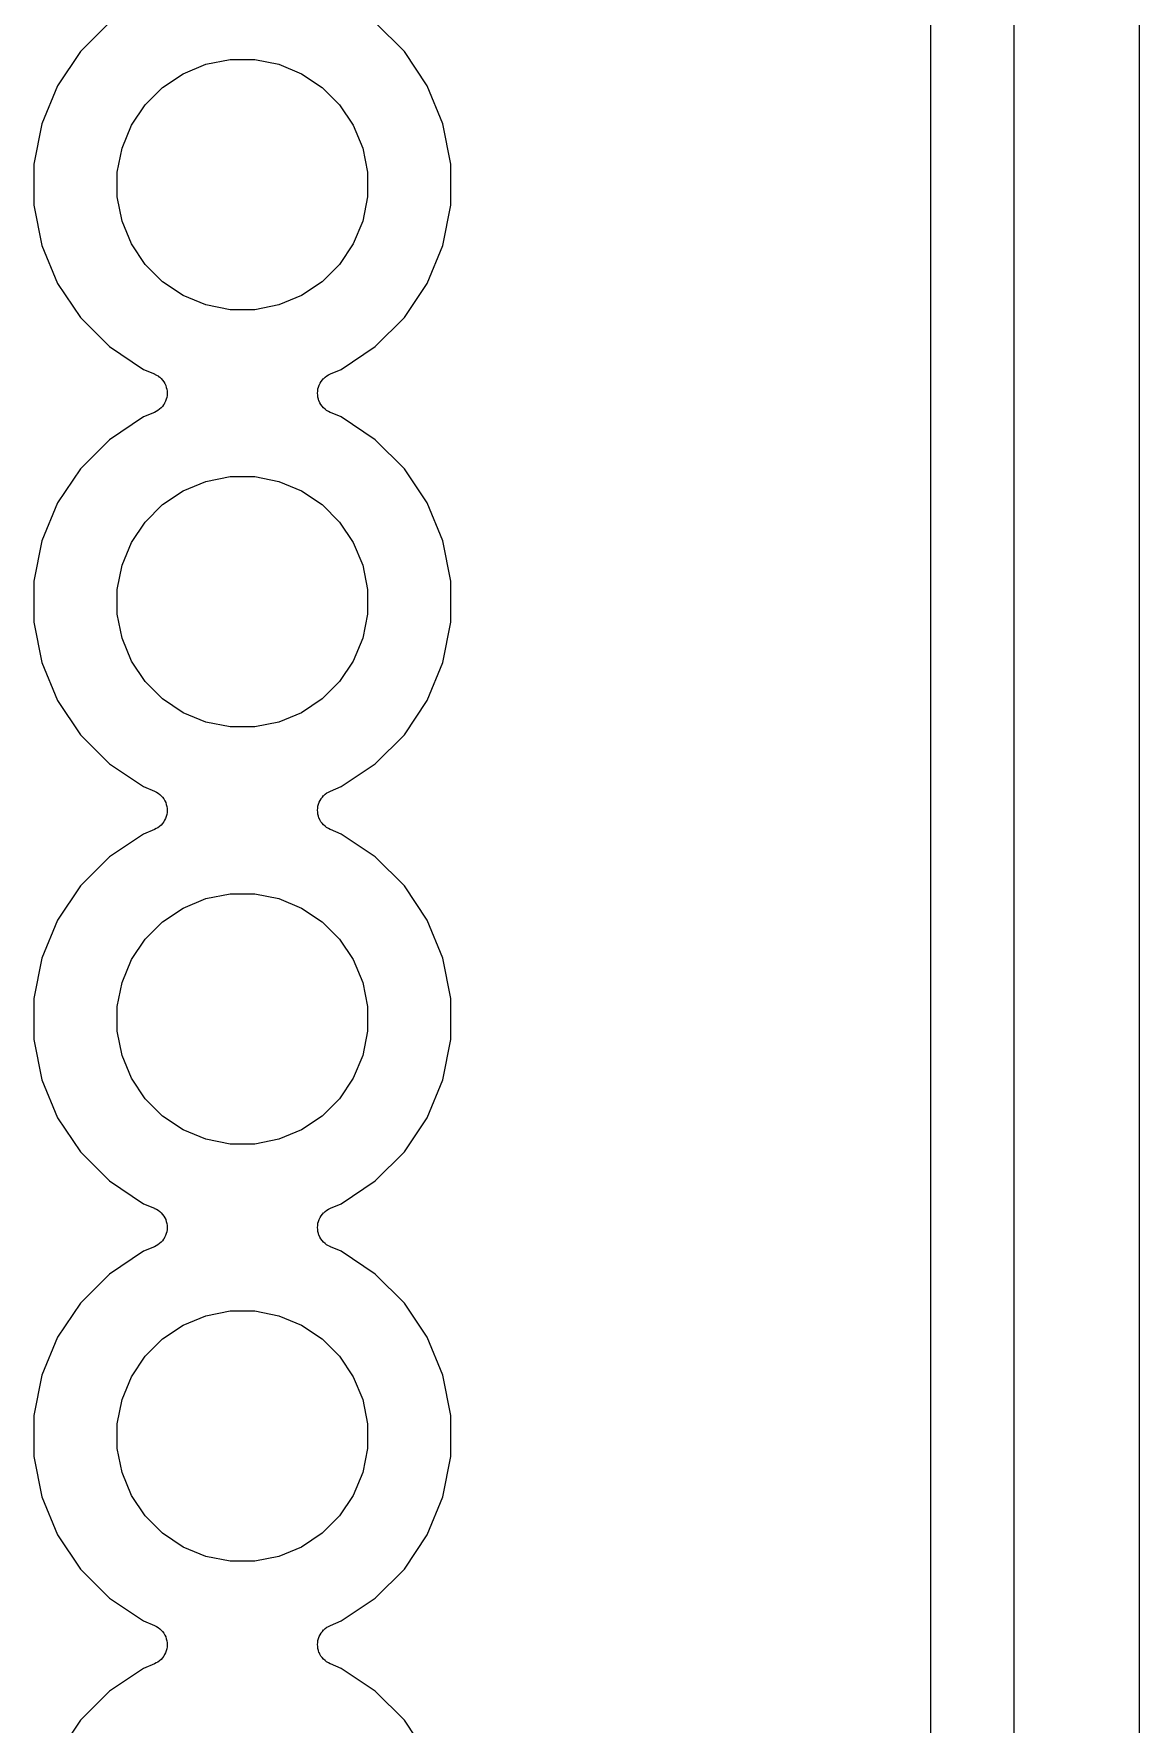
# Model space of a CAD drawing. Extents: x 1.17 to 5.78, y -4.25 to -1.3.
# Drawn here: x 5 to 5.265, y -2.3941 to -1.9889 of the extents above; entities that cross this region are included whole.
import ezdxf

# ---------------------------------------------------------------- set-up
doc = ezdxf.new("R2010")
doc.units = 0
doc.header["$MEASUREMENT"] = 0
doc.layers.add('BLACK', color=7, linetype='CONTINUOUS')

msp = doc.modelspace()

# ---------------------------------------------------------------- linework, layer by layer
at = {"layer": 'BLACK', "linetype": 'CONTINUOUS'}
for p, q in [((5.215, -1.47697), (5.215, -2.53848)), ((5.235, -2.56315), (5.235, -1.47574)), ((5.265, -1.48121), (5.265, -2.56315)), ((5.01813, -1.98616), (5.01116, -1.99313)), ((5.08884, -1.99313), (5.08187, -1.98616)), ((5.01116, -1.99313), (5.00569, -2.00132)), ((5.09431, -2.00132), (5.08884, -1.99313)), ((5.03579, -1.99841), (5.04125, -1.99615)), ((5.04125, -1.99615), (5.04705, -1.995)), ((5.04705, -1.995), (5.05295, -1.995)), ((5.05295, -1.995), (5.05875, -1.99615)), ((5.05875, -1.99615), (5.06421, -1.99841)), ((5.00569, -2.00132), (5.00192, -2.01042)), ((5.0267, -2.00588), (5.03088, -2.0017)), ((5.03088, -2.0017), (5.03579, -1.99841)), ((5.06421, -1.99841), (5.06912, -2.0017)), ((5.06912, -2.0017), (5.0733, -2.00588)), ((5.09808, -2.01042), (5.09431, -2.00132)), ((5.02341, -2.01079), (5.0267, -2.00588)), ((5.0733, -2.00588), (5.07659, -2.01079)), ((5.00192, -2.01042), (5, -2.02008)), ((5.02115, -2.01625), (5.02341, -2.01079)), ((5.07659, -2.01079), (5.07885, -2.01625)), ((5.1, -2.02008), (5.09808, -2.01042)), ((5.02, -2.02205), (5.02115, -2.01625)), ((5.07885, -2.01625), (5.08, -2.02205)), ((5, -2.02008), (5, -2.02992)), ((5.1, -2.02992), (5.1, -2.02008)), ((5.02, -2.02795), (5.02, -2.02205)), ((5.08, -2.02205), (5.08, -2.02795)), ((5, -2.02992), (5.00192, -2.03958)), ((5.02115, -2.03375), (5.02, -2.02795)), ((5.08, -2.02795), (5.07885, -2.03375)), ((5.09808, -2.03958), (5.1, -2.02992)), ((5.02341, -2.03921), (5.02115, -2.03375)), ((5.07885, -2.03375), (5.07659, -2.03921)), ((5.00192, -2.03958), (5.00569, -2.04868)), ((5.0267, -2.04412), (5.02341, -2.03921)), ((5.07659, -2.03921), (5.0733, -2.04412)), ((5.09431, -2.04868), (5.09808, -2.03958)), ((5.03088, -2.0483), (5.0267, -2.04412)), ((5.0733, -2.04412), (5.06912, -2.0483)), ((5.00569, -2.04868), (5.01116, -2.05687)), ((5.03579, -2.05159), (5.03088, -2.0483)), ((5.06912, -2.0483), (5.06421, -2.05159)), ((5.08884, -2.05687), (5.09431, -2.04868)), ((5.04125, -2.05385), (5.03579, -2.05159)), ((5.04705, -2.055), (5.04125, -2.05385)), ((5.05875, -2.05385), (5.05295, -2.055)), ((5.06421, -2.05159), (5.05875, -2.05385)), ((5.01116, -2.05687), (5.01813, -2.06384)), ((5.05295, -2.055), (5.04705, -2.055)), ((5.08187, -2.06384), (5.08884, -2.05687)), ((5.01813, -2.06384), (5.02632, -2.06931)), ((5.07368, -2.06931), (5.08187, -2.06384)), ((5.02632, -2.06931), (5.0289, -2.07038)), ((5.0289, -2.07038), (5.02895, -2.0704)), ((5.02895, -2.0704), (5.02895, -2.0704)), ((5.02895, -2.0704), (5.02895, -2.0704)), ((5.02895, -2.0704), (5.02897, -2.07041)), ((5.02897, -2.07041), (5.02939, -2.07064)), ((5.02939, -2.07064), (5.02981, -2.07087)), ((5.07025, -2.07083), (5.07067, -2.07061)), ((5.07067, -2.07061), (5.0711, -2.07038)), ((5.0711, -2.07038), (5.07368, -2.06931)), ((5.02981, -2.07087), (5.02981, -2.07088)), ((5.02981, -2.07088), (5.02982, -2.07088)), ((5.02982, -2.07088), (5.03019, -2.07119)), ((5.03019, -2.07119), (5.03055, -2.0715)), ((5.03055, -2.0715), (5.03056, -2.0715)), ((5.03056, -2.0715), (5.03057, -2.07151)), ((5.03057, -2.07151), (5.03086, -2.07188)), ((5.03086, -2.07188), (5.03117, -2.07225)), ((5.03117, -2.07225), (5.03117, -2.07226)), ((5.03117, -2.07226), (5.03118, -2.07227)), ((5.03118, -2.07227), (5.0314, -2.07269)), ((5.0314, -2.07269), (5.03162, -2.07312)), ((5.03162, -2.07312), (5.03162, -2.07313)), ((5.03162, -2.07313), (5.03163, -2.07314)), ((5.03163, -2.07314), (5.03176, -2.0736)), ((5.03176, -2.0736), (5.0319, -2.07405)), ((5.0319, -2.07405), (5.0319, -2.07406)), ((5.0319, -2.07406), (5.0319, -2.07407)), ((5.0319, -2.07407), (5.03194, -2.07455)), ((5.03194, -2.07455), (5.03199, -2.07503)), ((5.06801, -2.07496), (5.06806, -2.07448)), ((5.06806, -2.07448), (5.06811, -2.074)), ((5.06811, -2.074), (5.06811, -2.07399)), ((5.06811, -2.07399), (5.06812, -2.07399)), ((5.06812, -2.07399), (5.06826, -2.07353)), ((5.06826, -2.07353), (5.0684, -2.07307)), ((5.0684, -2.07306), (5.06841, -2.07305)), ((5.0684, -2.07307), (5.0684, -2.07306)), ((5.06841, -2.07305), (5.06864, -2.07263)), ((5.06864, -2.07263), (5.06886, -2.07221)), ((5.06886, -2.07221), (5.06887, -2.0722)), ((5.06887, -2.0722), (5.06918, -2.07183)), ((5.06887, -2.0722), (5.06887, -2.0722)), ((5.06918, -2.07183), (5.06948, -2.07146)), ((5.06948, -2.07146), (5.06949, -2.07145)), ((5.06949, -2.07145), (5.06986, -2.07115)), ((5.06949, -2.07145), (5.06949, -2.07145)), ((5.06986, -2.07115), (5.07024, -2.07084)), ((5.07024, -2.07084), (5.07025, -2.07083)), ((5.07024, -2.07084), (5.07024, -2.07084)), ((5.03051, -2.07855), (5.03014, -2.07885)), ((5.03052, -2.07854), (5.03051, -2.07855)), ((5.03051, -2.07855), (5.03051, -2.07855)), ((5.03083, -2.07817), (5.03052, -2.07854)), ((5.03113, -2.0778), (5.03083, -2.07817)), ((5.03114, -2.07779), (5.03113, -2.0778)), ((5.03113, -2.0778), (5.03113, -2.0778)), ((5.03137, -2.07736), (5.03114, -2.07779)), ((5.03159, -2.07695), (5.03137, -2.07736)), ((5.0316, -2.07694), (5.03159, -2.07695)), ((5.03174, -2.07647), (5.0316, -2.07693)), ((5.0316, -2.07693), (5.0316, -2.07694)), ((5.03188, -2.07601), (5.03174, -2.07647)), ((5.03189, -2.07601), (5.03188, -2.07601)), ((5.03194, -2.07552), (5.03189, -2.076)), ((5.03189, -2.076), (5.03189, -2.07601)), ((5.03199, -2.07504), (5.03194, -2.07552)), ((5.03199, -2.07503), (5.03199, -2.07503)), ((5.03199, -2.07503), (5.03199, -2.07504)), ((5.06801, -2.07497), (5.06801, -2.07496)), ((5.06806, -2.07545), (5.06801, -2.07497)), ((5.06801, -2.07497), (5.06801, -2.07497)), ((5.0681, -2.07593), (5.06806, -2.07545)), ((5.0681, -2.07594), (5.0681, -2.07593)), ((5.0681, -2.07595), (5.0681, -2.07594)), ((5.06824, -2.07641), (5.0681, -2.07595)), ((5.06837, -2.07686), (5.06824, -2.07641)), ((5.06838, -2.07687), (5.06837, -2.07686)), ((5.06838, -2.07688), (5.06838, -2.07687)), ((5.0686, -2.0773), (5.06838, -2.07688)), ((5.06882, -2.07773), (5.0686, -2.0773)), ((5.06883, -2.07774), (5.06882, -2.07773)), ((5.06883, -2.07775), (5.06883, -2.07774)), ((5.06913, -2.07811), (5.06883, -2.07775)), ((5.06943, -2.07849), (5.06913, -2.07811)), ((5.06944, -2.0785), (5.06943, -2.07849)), ((5.06981, -2.07881), (5.06944, -2.0785)), ((5.06944, -2.0785), (5.06944, -2.0785)), ((5.02632, -2.08069), (5.01813, -2.08616)), ((5.0289, -2.07962), (5.02632, -2.08069)), ((5.02933, -2.07939), (5.0289, -2.07962)), ((5.02975, -2.07917), (5.02933, -2.07939)), ((5.02976, -2.07916), (5.02975, -2.07917)), ((5.03014, -2.07885), (5.02976, -2.07916)), ((5.02976, -2.07916), (5.02976, -2.07916)), ((5.07018, -2.07912), (5.06981, -2.07881)), ((5.07019, -2.07912), (5.07018, -2.07912)), ((5.07019, -2.07913), (5.07019, -2.07912)), ((5.07061, -2.07936), (5.07019, -2.07913)), ((5.07103, -2.07959), (5.07061, -2.07936)), ((5.07105, -2.0796), (5.07103, -2.07959)), ((5.0711, -2.07962), (5.07105, -2.0796)), ((5.07105, -2.0796), (5.07105, -2.0796)), ((5.07105, -2.0796), (5.07105, -2.0796)), ((5.07368, -2.08069), (5.0711, -2.07962)), ((5.08187, -2.08616), (5.07368, -2.08069)), ((5.01813, -2.08616), (5.01116, -2.09313)), ((5.08884, -2.09313), (5.08187, -2.08616)), ((5.01116, -2.09313), (5.00569, -2.10132)), ((5.09431, -2.10132), (5.08884, -2.09313)), ((5.03088, -2.1017), (5.03579, -2.09841)), ((5.03579, -2.09841), (5.04125, -2.09615)), ((5.04125, -2.09615), (5.04705, -2.095)), ((5.04705, -2.095), (5.05295, -2.095)), ((5.05295, -2.095), (5.05875, -2.09615)), ((5.05875, -2.09615), (5.06421, -2.09841)), ((5.06421, -2.09841), (5.06912, -2.1017)), ((5.00569, -2.10132), (5.00192, -2.11042)), ((5.0267, -2.10588), (5.03088, -2.1017)), ((5.06912, -2.1017), (5.0733, -2.10588)), ((5.09808, -2.11042), (5.09431, -2.10132)), ((5.02341, -2.11079), (5.0267, -2.10588)), ((5.0733, -2.10588), (5.07659, -2.11079)), ((5.00192, -2.11042), (5, -2.12008)), ((5.02115, -2.11625), (5.02341, -2.11079)), ((5.07659, -2.11079), (5.07885, -2.11625)), ((5.1, -2.12008), (5.09808, -2.11042)), ((5.02, -2.12205), (5.02115, -2.11625)), ((5.07885, -2.11625), (5.08, -2.12205)), ((5, -2.12008), (5, -2.12992)), ((5.02, -2.12795), (5.02, -2.12205)), ((5.08, -2.12205), (5.08, -2.12795)), ((5.1, -2.12992), (5.1, -2.12008)), ((5, -2.12992), (5.00192, -2.13958)), ((5.02115, -2.13375), (5.02, -2.12795)), ((5.08, -2.12795), (5.07885, -2.13375)), ((5.09808, -2.13958), (5.1, -2.12992)), ((5.02341, -2.13921), (5.02115, -2.13375)), ((5.07885, -2.13375), (5.07659, -2.13921)), ((5.0267, -2.14412), (5.02341, -2.13921)), ((5.07659, -2.13921), (5.0733, -2.14412)), ((5.00192, -2.13958), (5.00569, -2.14868)), ((5.09431, -2.14868), (5.09808, -2.13958)), ((5.03088, -2.1483), (5.0267, -2.14412)), ((5.0733, -2.14412), (5.06912, -2.1483)), ((5.00569, -2.14868), (5.01116, -2.15687)), ((5.03579, -2.15159), (5.03088, -2.1483)), ((5.04125, -2.15385), (5.03579, -2.15159)), ((5.06421, -2.15159), (5.05875, -2.15385)), ((5.06912, -2.1483), (5.06421, -2.15159)), ((5.08884, -2.15687), (5.09431, -2.14868)), ((5.04705, -2.155), (5.04125, -2.15385)), ((5.05295, -2.155), (5.04705, -2.155)), ((5.05875, -2.15385), (5.05295, -2.155)), ((5.01116, -2.15687), (5.01813, -2.16384)), ((5.08187, -2.16384), (5.08884, -2.15687)), ((5.01813, -2.16384), (5.02632, -2.16931)), ((5.07368, -2.16931), (5.08187, -2.16384)), ((5.02632, -2.16931), (5.0289, -2.17038)), ((5.0289, -2.17038), (5.02895, -2.1704)), ((5.02895, -2.1704), (5.02895, -2.1704)), ((5.02895, -2.1704), (5.02895, -2.1704)), ((5.02895, -2.1704), (5.02897, -2.17041)), ((5.02897, -2.17041), (5.02939, -2.17064)), ((5.02939, -2.17064), (5.02981, -2.17087)), ((5.02981, -2.17087), (5.02981, -2.17088)), ((5.02981, -2.17088), (5.02982, -2.17088)), ((5.02982, -2.17088), (5.03019, -2.17119)), ((5.03019, -2.17119), (5.03055, -2.1715)), ((5.03055, -2.1715), (5.03056, -2.1715)), ((5.03056, -2.1715), (5.03057, -2.17151)), ((5.03057, -2.17151), (5.03086, -2.17188)), ((5.03086, -2.17188), (5.03117, -2.17225)), ((5.06887, -2.1722), (5.06918, -2.17183)), ((5.06918, -2.17183), (5.06948, -2.17146)), ((5.06948, -2.17146), (5.06949, -2.17145)), ((5.06949, -2.17145), (5.06986, -2.17115)), ((5.06949, -2.17145), (5.06949, -2.17145)), ((5.06986, -2.17115), (5.07024, -2.17084)), ((5.07024, -2.17084), (5.07025, -2.17083)), ((5.07024, -2.17084), (5.07024, -2.17084)), ((5.07025, -2.17083), (5.07067, -2.17061)), ((5.07067, -2.17061), (5.0711, -2.17038)), ((5.0711, -2.17038), (5.07368, -2.16931)), ((5.03117, -2.17225), (5.03117, -2.17226)), ((5.03117, -2.17226), (5.03118, -2.17227)), ((5.03118, -2.17227), (5.0314, -2.17269)), ((5.0314, -2.17269), (5.03162, -2.17312)), ((5.03162, -2.17312), (5.03162, -2.17313)), ((5.03162, -2.17313), (5.03163, -2.17314)), ((5.03163, -2.17314), (5.03176, -2.1736)), ((5.03176, -2.1736), (5.0319, -2.17405)), ((5.03194, -2.17551), (5.03189, -2.176)), ((5.03189, -2.176), (5.03189, -2.17601)), ((5.0319, -2.17405), (5.0319, -2.17406)), ((5.0319, -2.17406), (5.0319, -2.17407)), ((5.0319, -2.17407), (5.03194, -2.17455)), ((5.03194, -2.17455), (5.03199, -2.17503)), ((5.03199, -2.17504), (5.03194, -2.17551)), ((5.03199, -2.17503), (5.03199, -2.17503)), ((5.03199, -2.17503), (5.03199, -2.17504)), ((5.06801, -2.17496), (5.06806, -2.17448)), ((5.06801, -2.17497), (5.06801, -2.17496)), ((5.06806, -2.17545), (5.06801, -2.17497)), ((5.06801, -2.17497), (5.06801, -2.17497)), ((5.06806, -2.17448), (5.06811, -2.174)), ((5.0681, -2.17593), (5.06806, -2.17545)), ((5.0681, -2.17594), (5.0681, -2.17593)), ((5.0681, -2.17595), (5.0681, -2.17594)), ((5.06824, -2.17641), (5.0681, -2.17595)), ((5.06811, -2.174), (5.06811, -2.17399)), ((5.06811, -2.17399), (5.06812, -2.17399)), ((5.06812, -2.17399), (5.06826, -2.17353)), ((5.06826, -2.17353), (5.0684, -2.17307)), ((5.0684, -2.17306), (5.06841, -2.17305)), ((5.0684, -2.17307), (5.0684, -2.17306)), ((5.06841, -2.17305), (5.06864, -2.17263)), ((5.06864, -2.17263), (5.06886, -2.17221)), ((5.06886, -2.17221), (5.06887, -2.1722)), ((5.06887, -2.1722), (5.06887, -2.1722)), ((5.0289, -2.17962), (5.02632, -2.18069)), ((5.02933, -2.17939), (5.0289, -2.17962)), ((5.02975, -2.17917), (5.02933, -2.17939)), ((5.02976, -2.17916), (5.02975, -2.17917)), ((5.03014, -2.17885), (5.02976, -2.17916)), ((5.02976, -2.17916), (5.02976, -2.17916)), ((5.03051, -2.17855), (5.03014, -2.17885)), ((5.03052, -2.17854), (5.03051, -2.17855)), ((5.03051, -2.17855), (5.03051, -2.17855)), ((5.03083, -2.17817), (5.03052, -2.17854)), ((5.03113, -2.1778), (5.03083, -2.17817)), ((5.03114, -2.17779), (5.03113, -2.1778)), ((5.03113, -2.1778), (5.03113, -2.1778)), ((5.03137, -2.17736), (5.03114, -2.17779)), ((5.03159, -2.17695), (5.03137, -2.17736)), ((5.0316, -2.17694), (5.03159, -2.17695)), ((5.03174, -2.17647), (5.0316, -2.17693)), ((5.0316, -2.17693), (5.0316, -2.17694)), ((5.03188, -2.17601), (5.03174, -2.17647)), ((5.03189, -2.17601), (5.03188, -2.17601)), ((5.06837, -2.17686), (5.06824, -2.17641)), ((5.06838, -2.17687), (5.06837, -2.17686)), ((5.06838, -2.17688), (5.06838, -2.17687)), ((5.0686, -2.1773), (5.06838, -2.17688)), ((5.06882, -2.17773), (5.0686, -2.1773)), ((5.06883, -2.17774), (5.06882, -2.17773)), ((5.06883, -2.17775), (5.06883, -2.17774)), ((5.06913, -2.17811), (5.06883, -2.17775)), ((5.06943, -2.17849), (5.06913, -2.17811)), ((5.06944, -2.1785), (5.06943, -2.17849)), ((5.06981, -2.17881), (5.06944, -2.1785)), ((5.06944, -2.1785), (5.06944, -2.1785)), ((5.07018, -2.17912), (5.06981, -2.17881)), ((5.07019, -2.17912), (5.07018, -2.17912)), ((5.07019, -2.17913), (5.07019, -2.17912)), ((5.07061, -2.17936), (5.07019, -2.17913)), ((5.07103, -2.17959), (5.07061, -2.17936)), ((5.07105, -2.1796), (5.07103, -2.17959)), ((5.0711, -2.17962), (5.07105, -2.1796)), ((5.07105, -2.1796), (5.07105, -2.1796)), ((5.07105, -2.1796), (5.07105, -2.1796)), ((5.07368, -2.18069), (5.0711, -2.17962)), ((5.02632, -2.18069), (5.01813, -2.18616)), ((5.08187, -2.18616), (5.07368, -2.18069)), ((5.01813, -2.18616), (5.01116, -2.19313)), ((5.08884, -2.19313), (5.08187, -2.18616)), ((5.01116, -2.19313), (5.00569, -2.20132)), ((5.03579, -2.19841), (5.04125, -2.19615)), ((5.04125, -2.19615), (5.04705, -2.195)), ((5.04705, -2.195), (5.05295, -2.195)), ((5.05295, -2.195), (5.05875, -2.19615)), ((5.05875, -2.19615), (5.06421, -2.19841)), ((5.09431, -2.20132), (5.08884, -2.19313)), ((5.03088, -2.2017), (5.03579, -2.19841)), ((5.06421, -2.19841), (5.06912, -2.2017)), ((5.00569, -2.20132), (5.00192, -2.21042)), ((5.0267, -2.20588), (5.03088, -2.2017)), ((5.06912, -2.2017), (5.0733, -2.20588)), ((5.09808, -2.21042), (5.09431, -2.20132)), ((5.02341, -2.21079), (5.0267, -2.20588)), ((5.0733, -2.20588), (5.07659, -2.21079)), ((5.00192, -2.21042), (5, -2.22008)), ((5.02115, -2.21625), (5.02341, -2.21079)), ((5.07659, -2.21079), (5.07885, -2.21625)), ((5.1, -2.22008), (5.09808, -2.21042)), ((5.02, -2.22205), (5.02115, -2.21625)), ((5.07885, -2.21625), (5.08, -2.22205)), ((5, -2.22008), (5, -2.22992)), ((5.1, -2.22992), (5.1, -2.22008)), ((5.02, -2.22795), (5.02, -2.22205)), ((5.08, -2.22205), (5.08, -2.22795)), ((5.02115, -2.23375), (5.02, -2.22795)), ((5.08, -2.22795), (5.07885, -2.23375)), ((5, -2.22992), (5.00192, -2.23958)), ((5.09808, -2.23958), (5.1, -2.22992)), ((5.02341, -2.23921), (5.02115, -2.23375)), ((5.07885, -2.23375), (5.07659, -2.23921)), ((5.00192, -2.23958), (5.00569, -2.24868)), ((5.0267, -2.24412), (5.02341, -2.23921)), ((5.07659, -2.23921), (5.0733, -2.24412)), ((5.09431, -2.24868), (5.09808, -2.23958)), ((5.03088, -2.2483), (5.0267, -2.24412)), ((5.0733, -2.24412), (5.06912, -2.2483)), ((5.00569, -2.24868), (5.01116, -2.25687)), ((5.03579, -2.25159), (5.03088, -2.2483)), ((5.06912, -2.2483), (5.06421, -2.25159)), ((5.08884, -2.25687), (5.09431, -2.24868)), ((5.04125, -2.25385), (5.03579, -2.25159)), ((5.06421, -2.25159), (5.05875, -2.25385)), ((5.01116, -2.25687), (5.01813, -2.26384)), ((5.04705, -2.255), (5.04125, -2.25385)), ((5.05295, -2.255), (5.04705, -2.255)), ((5.05875, -2.25385), (5.05295, -2.255)), ((5.08187, -2.26384), (5.08884, -2.25687)), ((5.01813, -2.26384), (5.02632, -2.26931)), ((5.07368, -2.26931), (5.08187, -2.26384)), ((5.02632, -2.26931), (5.0289, -2.27038)), ((5.0289, -2.27038), (5.02895, -2.2704)), ((5.02895, -2.2704), (5.02895, -2.2704)), ((5.02895, -2.2704), (5.02895, -2.2704)), ((5.02895, -2.2704), (5.02897, -2.27041)), ((5.02897, -2.27041), (5.02939, -2.27064)), ((5.02939, -2.27064), (5.02981, -2.27087)), ((5.02981, -2.27087), (5.02981, -2.27088)), ((5.02981, -2.27088), (5.02982, -2.27088)), ((5.02982, -2.27088), (5.03019, -2.27119)), ((5.03019, -2.27119), (5.03055, -2.2715)), ((5.03055, -2.2715), (5.03056, -2.2715)), ((5.03056, -2.2715), (5.03057, -2.27151)), ((5.03057, -2.27151), (5.03086, -2.27188)), ((5.03086, -2.27188), (5.03117, -2.27225)), ((5.03117, -2.27225), (5.03117, -2.27226)), ((5.03117, -2.27226), (5.03118, -2.27227)), ((5.03118, -2.27227), (5.0314, -2.27269)), ((5.0314, -2.27269), (5.03162, -2.27312)), ((5.03162, -2.27312), (5.03162, -2.27313)), ((5.03162, -2.27313), (5.03163, -2.27314)), ((5.03163, -2.27314), (5.03176, -2.2736)), ((5.06826, -2.27353), (5.0684, -2.27307)), ((5.0684, -2.27306), (5.06841, -2.27305)), ((5.0684, -2.27307), (5.0684, -2.27306)), ((5.06841, -2.27305), (5.06864, -2.27263)), ((5.06864, -2.27263), (5.06886, -2.27221)), ((5.06886, -2.27221), (5.06887, -2.2722)), ((5.06887, -2.2722), (5.06918, -2.27183)), ((5.06887, -2.2722), (5.06887, -2.2722)), ((5.06918, -2.27183), (5.06948, -2.27146)), ((5.06948, -2.27146), (5.06949, -2.27145)), ((5.06949, -2.27145), (5.06986, -2.27115)), ((5.06949, -2.27145), (5.06949, -2.27145)), ((5.06986, -2.27115), (5.07024, -2.27084)), ((5.07024, -2.27084), (5.07025, -2.27083)), ((5.07024, -2.27084), (5.07024, -2.27084)), ((5.07025, -2.27083), (5.07067, -2.27061)), ((5.07067, -2.27061), (5.0711, -2.27038)), ((5.0711, -2.27038), (5.07368, -2.26931)), ((5.03159, -2.27695), (5.03137, -2.27736)), ((5.0316, -2.27694), (5.03159, -2.27695)), ((5.03174, -2.27647), (5.0316, -2.27693)), ((5.0316, -2.27693), (5.0316, -2.27694)), ((5.03188, -2.27601), (5.03174, -2.27647)), ((5.03176, -2.2736), (5.0319, -2.27405)), ((5.03189, -2.27601), (5.03188, -2.27601)), ((5.03194, -2.27551), (5.03189, -2.276)), ((5.03189, -2.276), (5.03189, -2.27601)), ((5.0319, -2.27405), (5.0319, -2.27406)), ((5.0319, -2.27406), (5.0319, -2.27407)), ((5.0319, -2.27407), (5.03194, -2.27455)), ((5.03194, -2.27455), (5.03199, -2.27503)), ((5.03199, -2.27504), (5.03194, -2.27551)), ((5.03199, -2.27503), (5.03199, -2.27503)), ((5.03199, -2.27503), (5.03199, -2.27504)), ((5.06801, -2.27496), (5.06806, -2.27448)), ((5.06801, -2.27497), (5.06801, -2.27496)), ((5.06806, -2.27545), (5.06801, -2.27497)), ((5.06801, -2.27497), (5.06801, -2.27497)), ((5.06806, -2.27448), (5.06811, -2.274)), ((5.0681, -2.27593), (5.06806, -2.27545)), ((5.0681, -2.27594), (5.0681, -2.27593)), ((5.0681, -2.27595), (5.0681, -2.27594)), ((5.06824, -2.27641), (5.0681, -2.27595)), ((5.06811, -2.274), (5.06811, -2.27399)), ((5.06811, -2.27399), (5.06812, -2.27399)), ((5.06812, -2.27399), (5.06826, -2.27353)), ((5.06837, -2.27686), (5.06824, -2.27641)), ((5.06838, -2.27687), (5.06837, -2.27686)), ((5.06838, -2.27688), (5.06838, -2.27687)), ((5.0686, -2.2773), (5.06838, -2.27688)), ((5.06882, -2.27773), (5.0686, -2.2773)), ((5.02632, -2.28069), (5.01813, -2.28616)), ((5.0289, -2.27962), (5.02632, -2.28069)), ((5.02933, -2.27939), (5.0289, -2.27962)), ((5.02975, -2.27917), (5.02933, -2.27939)), ((5.02976, -2.27916), (5.02975, -2.27917)), ((5.03014, -2.27885), (5.02976, -2.27916)), ((5.02976, -2.27916), (5.02976, -2.27916)), ((5.03051, -2.27855), (5.03014, -2.27885)), ((5.03052, -2.27854), (5.03051, -2.27855)), ((5.03051, -2.27855), (5.03051, -2.27855)), ((5.03083, -2.27817), (5.03052, -2.27854)), ((5.03113, -2.2778), (5.03083, -2.27817)), ((5.03114, -2.27779), (5.03113, -2.2778)), ((5.03113, -2.2778), (5.03113, -2.2778)), ((5.03137, -2.27736), (5.03114, -2.27779)), ((5.06883, -2.27774), (5.06882, -2.27773)), ((5.06883, -2.27775), (5.06883, -2.27774)), ((5.06913, -2.27811), (5.06883, -2.27775)), ((5.06943, -2.27849), (5.06913, -2.27811)), ((5.06944, -2.2785), (5.06943, -2.27849)), ((5.06981, -2.27881), (5.06944, -2.2785)), ((5.06944, -2.2785), (5.06944, -2.2785)), ((5.07018, -2.27912), (5.06981, -2.27881)), ((5.07019, -2.27912), (5.07018, -2.27912)), ((5.07019, -2.27913), (5.07019, -2.27912)), ((5.07061, -2.27936), (5.07019, -2.27913)), ((5.07103, -2.27959), (5.07061, -2.27936)), ((5.07105, -2.2796), (5.07103, -2.27959)), ((5.0711, -2.27962), (5.07105, -2.2796)), ((5.07105, -2.2796), (5.07105, -2.2796)), ((5.07105, -2.2796), (5.07105, -2.2796)), ((5.07368, -2.28069), (5.0711, -2.27962)), ((5.08187, -2.28616), (5.07368, -2.28069)), ((5.01813, -2.28616), (5.01116, -2.29313)), ((5.08884, -2.29313), (5.08187, -2.28616)), ((5.01116, -2.29313), (5.00569, -2.30132)), ((5.09431, -2.30132), (5.08884, -2.29313)), ((5.03579, -2.29841), (5.04125, -2.29615)), ((5.04125, -2.29615), (5.04705, -2.295)), ((5.04705, -2.295), (5.05295, -2.295)), ((5.05295, -2.295), (5.05875, -2.29615)), ((5.05875, -2.29615), (5.06421, -2.29841)), ((5.00569, -2.30132), (5.00192, -2.31042)), ((5.03088, -2.3017), (5.03579, -2.29841)), ((5.06421, -2.29841), (5.06912, -2.3017)), ((5.09808, -2.31042), (5.09431, -2.30132)), ((5.0267, -2.30588), (5.03088, -2.3017)), ((5.06912, -2.3017), (5.0733, -2.30588)), ((5.02341, -2.31079), (5.0267, -2.30588)), ((5.0733, -2.30588), (5.07659, -2.31079)), ((5.00192, -2.31042), (5, -2.32008)), ((5.02115, -2.31625), (5.02341, -2.31079)), ((5.07659, -2.31079), (5.07885, -2.31625)), ((5.1, -2.32008), (5.09808, -2.31042)), ((5.02, -2.32205), (5.02115, -2.31625)), ((5.07885, -2.31625), (5.08, -2.32205)), ((5, -2.32008), (5, -2.32992)), ((5.1, -2.32992), (5.1, -2.32008)), ((5.02, -2.32795), (5.02, -2.32205)), ((5.08, -2.32205), (5.08, -2.32795)), ((5, -2.32992), (5.00192, -2.33958)), ((5.02115, -2.33375), (5.02, -2.32795)), ((5.08, -2.32795), (5.07885, -2.33375)), ((5.09808, -2.33958), (5.1, -2.32992)), ((5.02341, -2.33921), (5.02115, -2.33375)), ((5.07885, -2.33375), (5.07659, -2.33921)), ((5.00192, -2.33958), (5.00569, -2.34868)), ((5.0267, -2.34412), (5.02341, -2.33921)), ((5.07659, -2.33921), (5.0733, -2.34412)), ((5.09431, -2.34868), (5.09808, -2.33958)), ((5.03088, -2.3483), (5.0267, -2.34412)), ((5.0733, -2.34412), (5.06912, -2.3483)), ((5.00569, -2.34868), (5.01116, -2.35687)), ((5.03579, -2.35159), (5.03088, -2.3483)), ((5.06912, -2.3483), (5.06421, -2.35159)), ((5.08884, -2.35687), (5.09431, -2.34868)), ((5.04125, -2.35385), (5.03579, -2.35159)), ((5.04705, -2.355), (5.04125, -2.35385)), ((5.05875, -2.35385), (5.05295, -2.355)), ((5.06421, -2.35159), (5.05875, -2.35385)), ((5.01116, -2.35687), (5.01813, -2.36384)), ((5.05295, -2.355), (5.04705, -2.355)), ((5.08187, -2.36384), (5.08884, -2.35687)), ((5.01813, -2.36384), (5.02632, -2.36931)), ((5.07368, -2.36931), (5.08187, -2.36384)), ((5.02632, -2.36931), (5.0289, -2.37038)), ((5.0289, -2.37038), (5.02895, -2.3704)), ((5.02895, -2.3704), (5.02895, -2.3704)), ((5.02895, -2.3704), (5.02895, -2.3704)), ((5.02895, -2.3704), (5.02897, -2.37041)), ((5.02897, -2.37041), (5.02939, -2.37064)), ((5.07067, -2.37061), (5.0711, -2.37038)), ((5.0711, -2.37038), (5.07368, -2.36931)), ((5.02939, -2.37064), (5.02981, -2.37087)), ((5.02981, -2.37087), (5.02981, -2.37088)), ((5.02981, -2.37088), (5.02982, -2.37088)), ((5.02982, -2.37088), (5.03019, -2.37119)), ((5.03019, -2.37119), (5.03055, -2.3715)), ((5.03055, -2.3715), (5.03056, -2.3715)), ((5.03056, -2.3715), (5.03057, -2.37151)), ((5.03057, -2.37151), (5.03086, -2.37188)), ((5.03086, -2.37188), (5.03117, -2.37225)), ((5.03117, -2.37225), (5.03117, -2.37226)), ((5.03117, -2.37226), (5.03118, -2.37227)), ((5.03118, -2.37227), (5.0314, -2.37269)), ((5.0314, -2.37269), (5.03162, -2.37312)), ((5.03162, -2.37312), (5.03162, -2.37313)), ((5.03162, -2.37313), (5.03163, -2.37314)), ((5.03163, -2.37314), (5.03176, -2.3736)), ((5.03176, -2.3736), (5.0319, -2.37405)), ((5.0319, -2.37405), (5.0319, -2.37406)), ((5.0319, -2.37406), (5.0319, -2.37407)), ((5.0319, -2.37407), (5.03194, -2.37455)), ((5.03194, -2.37455), (5.03199, -2.37503)), ((5.06801, -2.37496), (5.06806, -2.37448)), ((5.06806, -2.37448), (5.06811, -2.374)), ((5.06811, -2.374), (5.06811, -2.37399)), ((5.06811, -2.37399), (5.06812, -2.37399)), ((5.06812, -2.37399), (5.06826, -2.37353)), ((5.06826, -2.37353), (5.0684, -2.37307)), ((5.0684, -2.37306), (5.06841, -2.37305)), ((5.0684, -2.37307), (5.0684, -2.37306)), ((5.06841, -2.37305), (5.06864, -2.37263)), ((5.06864, -2.37263), (5.06886, -2.37221)), ((5.06886, -2.37221), (5.06887, -2.3722)), ((5.06887, -2.3722), (5.06918, -2.37183)), ((5.06887, -2.3722), (5.06887, -2.3722)), ((5.06918, -2.37183), (5.06948, -2.37146)), ((5.06948, -2.37146), (5.06949, -2.37145)), ((5.06949, -2.37145), (5.06986, -2.37115)), ((5.06949, -2.37145), (5.06949, -2.37145)), ((5.06986, -2.37115), (5.07024, -2.37084)), ((5.07024, -2.37084), (5.07025, -2.37083)), ((5.07024, -2.37084), (5.07024, -2.37084)), ((5.07025, -2.37083), (5.07067, -2.37061)), ((5.03051, -2.37855), (5.03014, -2.37885)), ((5.03052, -2.37854), (5.03051, -2.37855)), ((5.03051, -2.37855), (5.03051, -2.37855)), ((5.03083, -2.37817), (5.03052, -2.37854)), ((5.03113, -2.3778), (5.03083, -2.37817)), ((5.03114, -2.37779), (5.03113, -2.3778)), ((5.03113, -2.3778), (5.03113, -2.3778)), ((5.03137, -2.37736), (5.03114, -2.37779)), ((5.03159, -2.37695), (5.03137, -2.37736)), ((5.0316, -2.37694), (5.03159, -2.37695)), ((5.03174, -2.37647), (5.0316, -2.37693)), ((5.0316, -2.37693), (5.0316, -2.37694)), ((5.03188, -2.37601), (5.03174, -2.37647)), ((5.03189, -2.37601), (5.03188, -2.37601)), ((5.03194, -2.37551), (5.03189, -2.376)), ((5.03189, -2.376), (5.03189, -2.37601)), ((5.03199, -2.37504), (5.03194, -2.37551)), ((5.03199, -2.37503), (5.03199, -2.37503)), ((5.03199, -2.37503), (5.03199, -2.37504)), ((5.06801, -2.37497), (5.06801, -2.37496)), ((5.06806, -2.37545), (5.06801, -2.37497)), ((5.06801, -2.37497), (5.06801, -2.37497)), ((5.0681, -2.37593), (5.06806, -2.37545)), ((5.0681, -2.37594), (5.0681, -2.37593)), ((5.0681, -2.37595), (5.0681, -2.37594)), ((5.06824, -2.37641), (5.0681, -2.37595)), ((5.06837, -2.37686), (5.06824, -2.37641)), ((5.06838, -2.37687), (5.06837, -2.37686)), ((5.06838, -2.37688), (5.06838, -2.37687)), ((5.0686, -2.3773), (5.06838, -2.37688)), ((5.06882, -2.37773), (5.0686, -2.3773)), ((5.06883, -2.37774), (5.06882, -2.37773)), ((5.06883, -2.37775), (5.06883, -2.37774)), ((5.06913, -2.37811), (5.06883, -2.37775)), ((5.06943, -2.37849), (5.06913, -2.37811)), ((5.06944, -2.3785), (5.06943, -2.37849)), ((5.06981, -2.37881), (5.06944, -2.3785)), ((5.06944, -2.3785), (5.06944, -2.3785)), ((5.02632, -2.38069), (5.01813, -2.38616)), ((5.0289, -2.37962), (5.02632, -2.38069)), ((5.02933, -2.37939), (5.0289, -2.37962)), ((5.02975, -2.37917), (5.02933, -2.37939)), ((5.02976, -2.37916), (5.02975, -2.37917)), ((5.03014, -2.37885), (5.02976, -2.37916)), ((5.02976, -2.37916), (5.02976, -2.37916)), ((5.07018, -2.37912), (5.06981, -2.37881)), ((5.07019, -2.37912), (5.07018, -2.37912)), ((5.07019, -2.37913), (5.07019, -2.37912)), ((5.07061, -2.37936), (5.07019, -2.37913)), ((5.07103, -2.37959), (5.07061, -2.37936)), ((5.07105, -2.3796), (5.07103, -2.37959)), ((5.0711, -2.37962), (5.07105, -2.3796)), ((5.07105, -2.3796), (5.07105, -2.3796)), ((5.07105, -2.3796), (5.07105, -2.3796)), ((5.07368, -2.38069), (5.0711, -2.37962)), ((5.08187, -2.38616), (5.07368, -2.38069)), ((5.01813, -2.38616), (5.01116, -2.39313)), ((5.08884, -2.39313), (5.08187, -2.38616)), ((5.01116, -2.39313), (5.00569, -2.40132)), ((5.09431, -2.40132), (5.08884, -2.39313))]:
    msp.add_line(p, q, dxfattribs=at)

doc.saveas('drawing.dxf')
